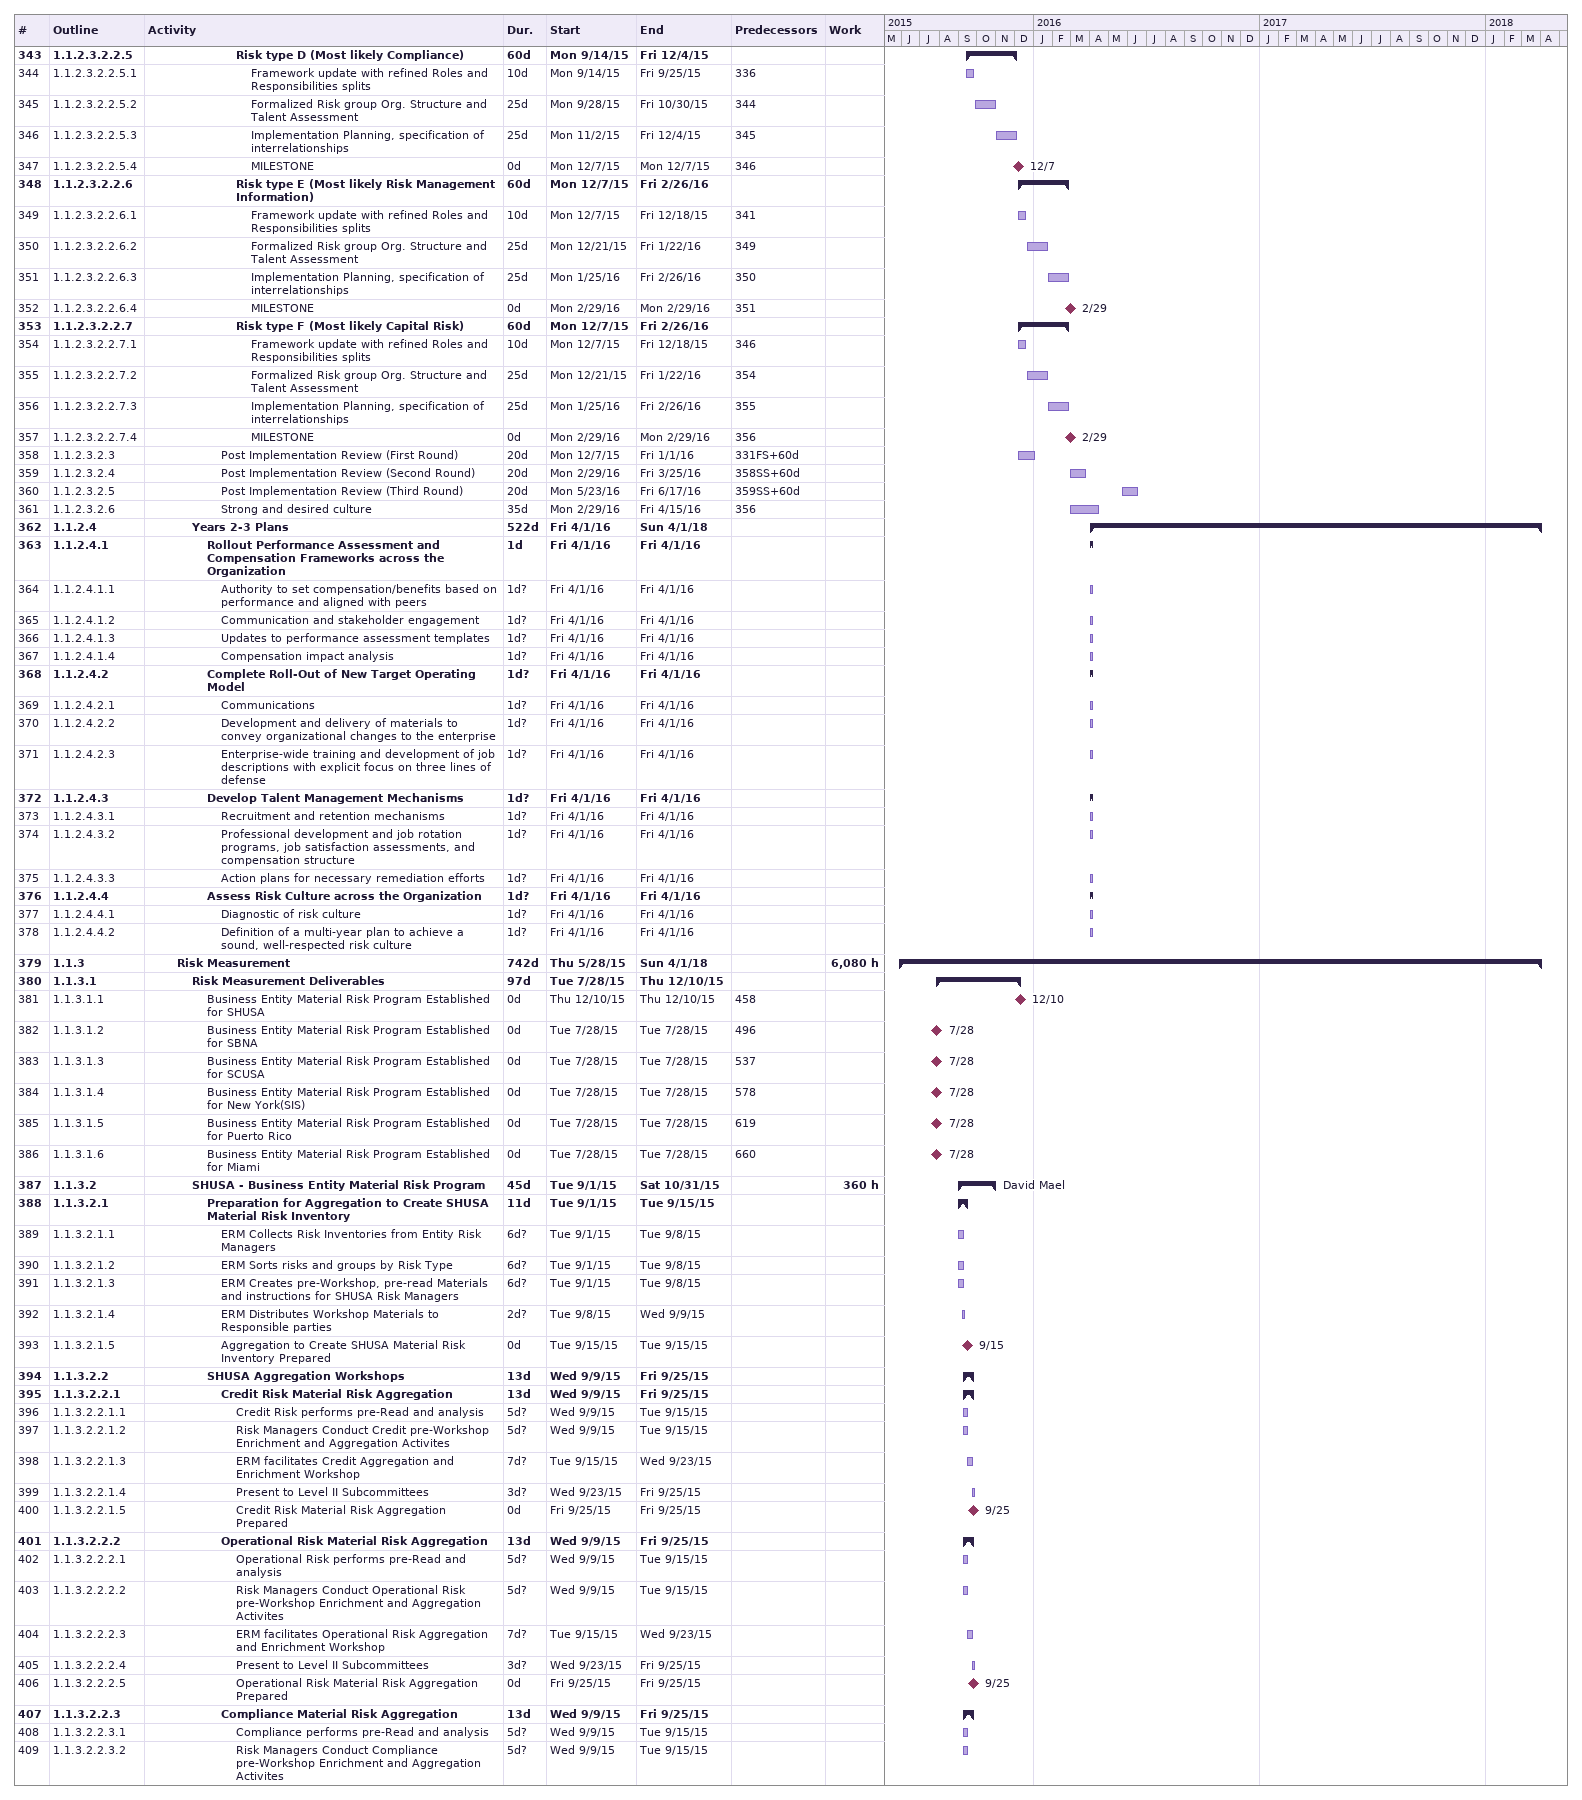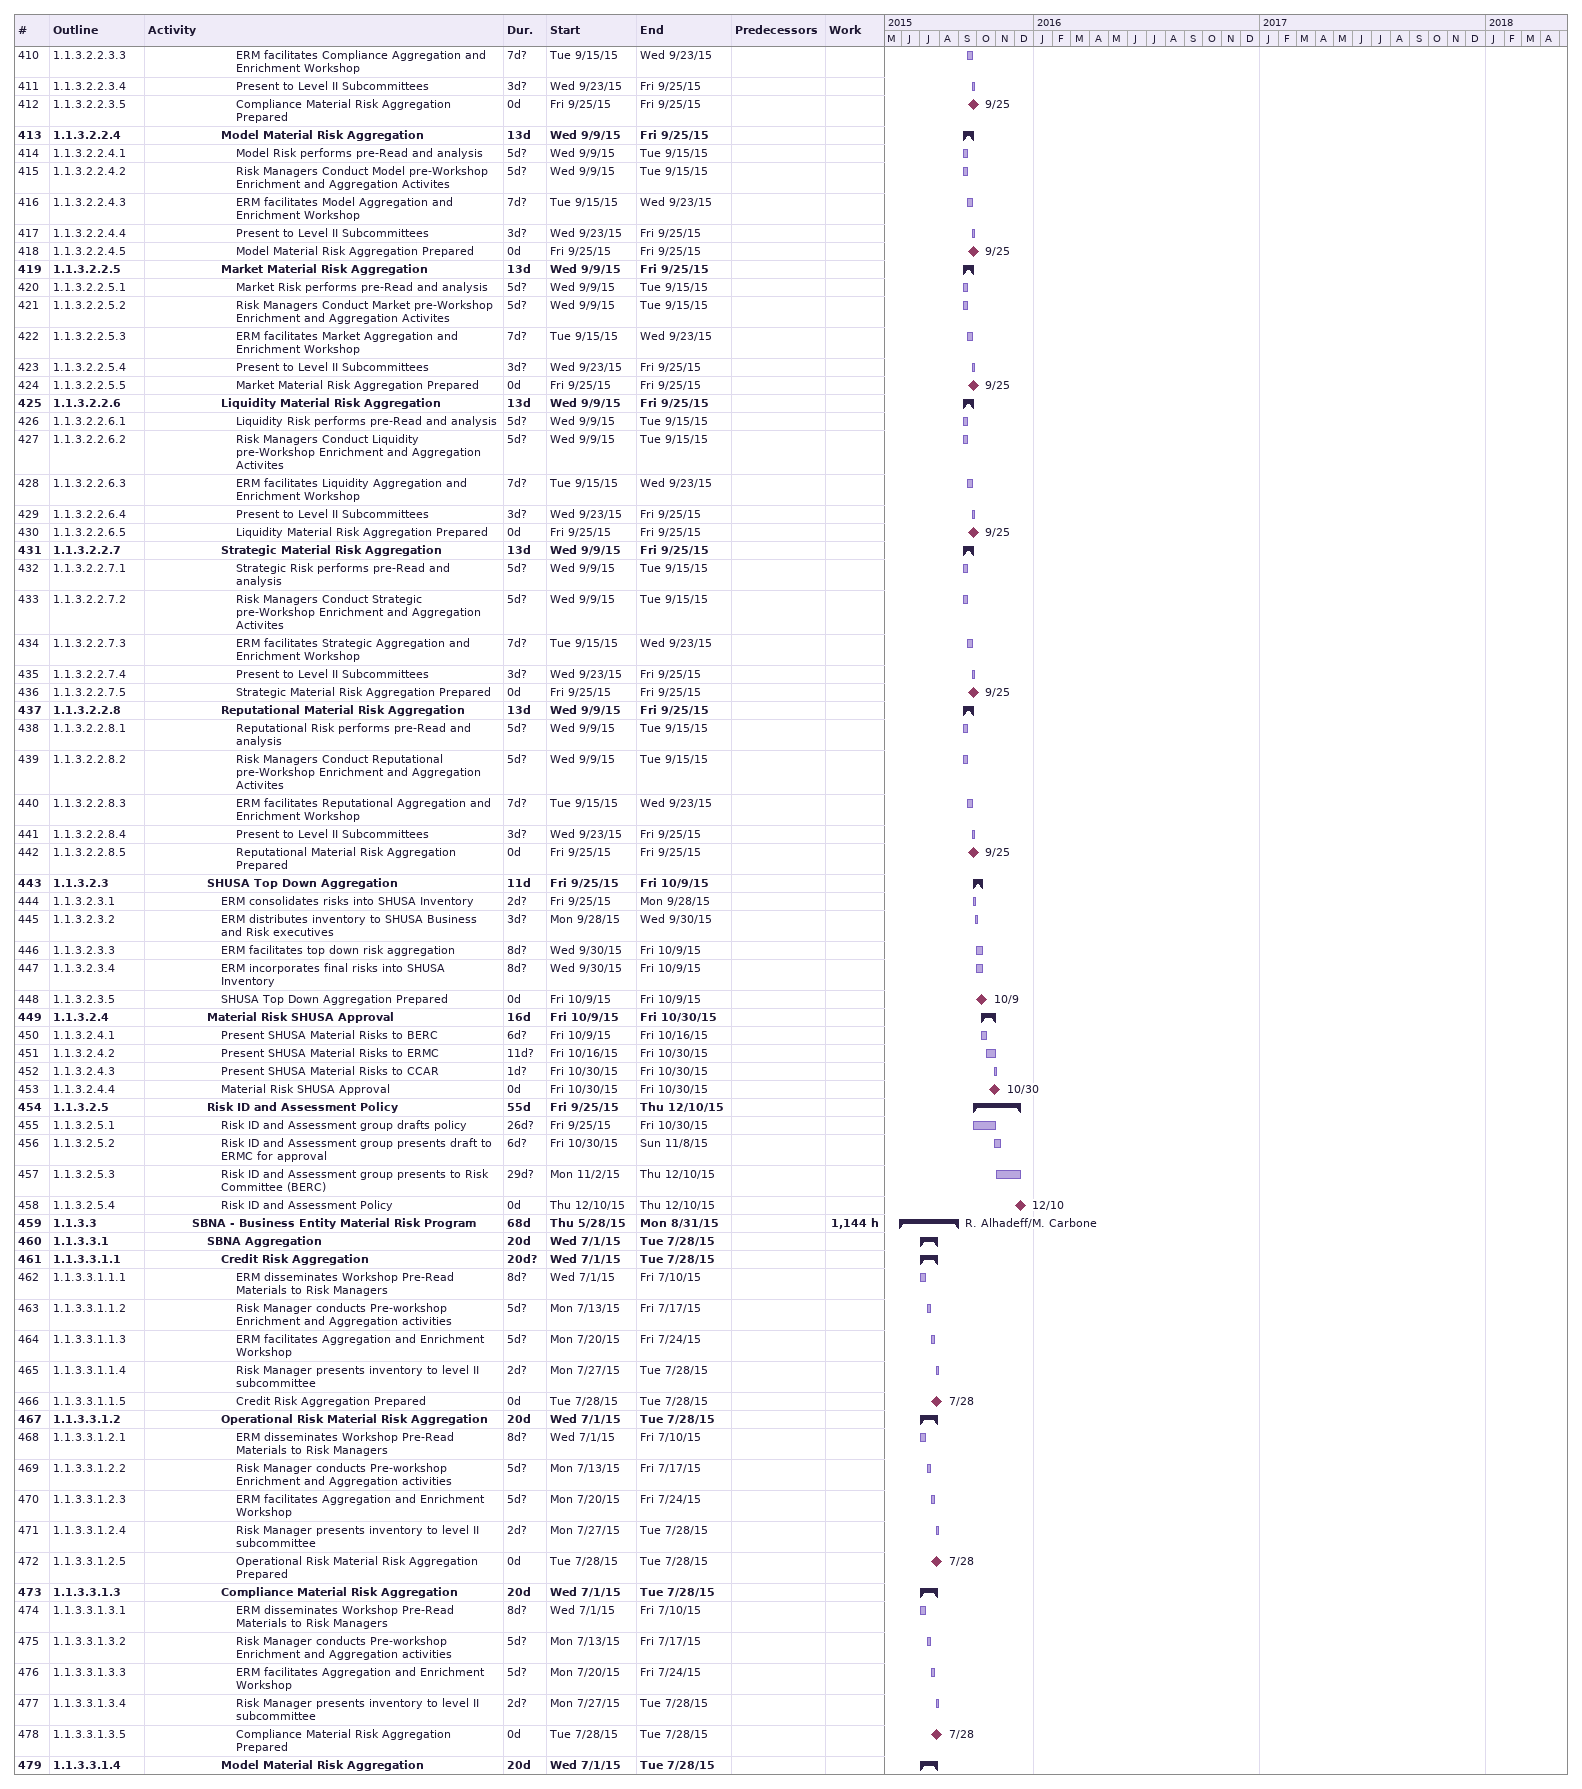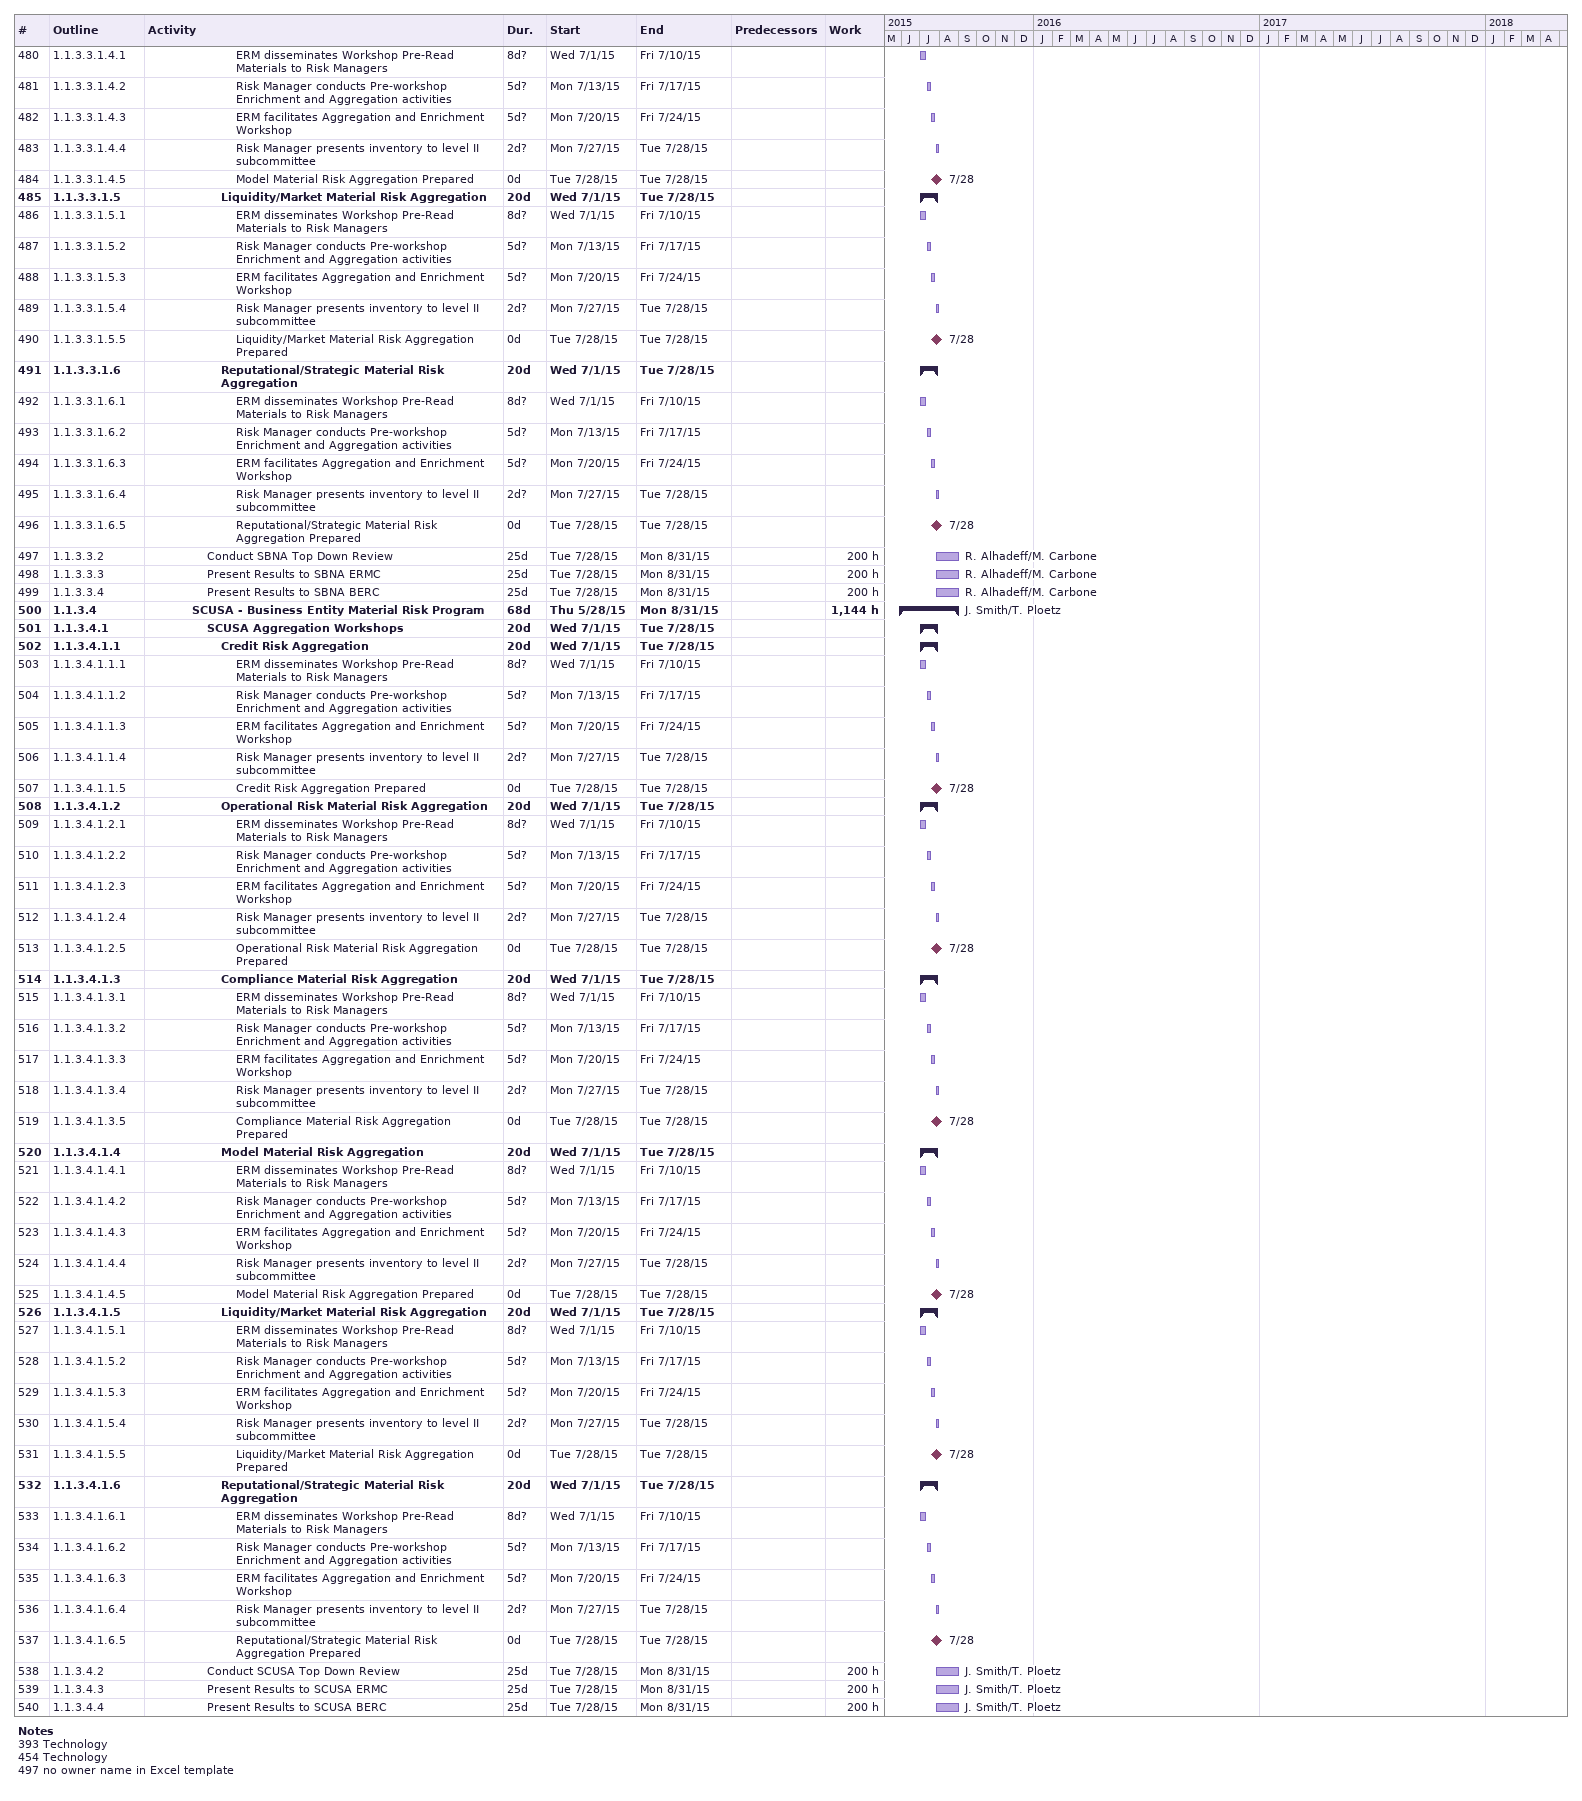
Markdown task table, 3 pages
| ID | WBS | Task | Duration | Start | Finish | Predecessors | Resources | Work (h) |
|---|---|---|---|---|---|---|---|---|
| 343 | 1.1.2.3.2.2.5 | **Risk type D (Most likely Compliance)** | 60d | 2015-09-14 | 2015-12-04 |  |  |  |
| 344 | 1.1.2.3.2.2.5.1 | Framework update with refined Roles and Responsibilities splits | 10d | 2015-09-14 | 2015-09-25 | 336 |  |  |
| 345 | 1.1.2.3.2.2.5.2 | Formalized Risk group Org. Structure and Talent Assessment | 25d | 2015-09-28 | 2015-10-30 | 344 |  |  |
| 346 | 1.1.2.3.2.2.5.3 | Implementation Planning, specification of interrelationships | 25d | 2015-11-02 | 2015-12-04 | 345 |  |  |
| 347 | 1.1.2.3.2.2.5.4 | MILESTONE | 0d | 2015-12-07 | 2015-12-07 | 346 |  |  |
| 348 | 1.1.2.3.2.2.6 | **Risk type E (Most likely Risk Management Information)** | 60d | 2015-12-07 | 2016-02-26 |  |  |  |
| 349 | 1.1.2.3.2.2.6.1 | Framework update with refined Roles and Responsibilities splits | 10d | 2015-12-07 | 2015-12-18 | 341 |  |  |
| 350 | 1.1.2.3.2.2.6.2 | Formalized Risk group Org. Structure and Talent Assessment | 25d | 2015-12-21 | 2016-01-22 | 349 |  |  |
| 351 | 1.1.2.3.2.2.6.3 | Implementation Planning, specification of interrelationships | 25d | 2016-01-25 | 2016-02-26 | 350 |  |  |
| 352 | 1.1.2.3.2.2.6.4 | MILESTONE | 0d | 2016-02-29 | 2016-02-29 | 351 |  |  |
| 353 | 1.1.2.3.2.2.7 | **Risk type F (Most likely Capital Risk)** | 60d | 2015-12-07 | 2016-02-26 |  |  |  |
| 354 | 1.1.2.3.2.2.7.1 | Framework update with refined Roles and Responsibilities splits | 10d | 2015-12-07 | 2015-12-18 | 346 |  |  |
| 355 | 1.1.2.3.2.2.7.2 | Formalized Risk group Org. Structure and Talent Assessment | 25d | 2015-12-21 | 2016-01-22 | 354 |  |  |
| 356 | 1.1.2.3.2.2.7.3 | Implementation Planning, specification of interrelationships | 25d | 2016-01-25 | 2016-02-26 | 355 |  |  |
| 357 | 1.1.2.3.2.2.7.4 | MILESTONE | 0d | 2016-02-29 | 2016-02-29 | 356 |  |  |
| 358 | 1.1.2.3.2.3 | Post Implementation Review (First Round) | 20d | 2015-12-07 | 2016-01-01 | 331FS+60d |  |  |
| 359 | 1.1.2.3.2.4 | Post Implementation Review (Second Round) | 20d | 2016-02-29 | 2016-03-25 | 358SS+60d |  |  |
| 360 | 1.1.2.3.2.5 | Post Implementation Review (Third Round) | 20d | 2016-05-23 | 2016-06-17 | 359SS+60d |  |  |
| 361 | 1.1.2.3.2.6 | Strong and desired culture | 35d | 2016-02-29 | 2016-04-15 | 356 |  |  |
| 362 | 1.1.2.4 | **Years 2-3 Plans** | 522d | 2016-04-01 | 2018-04-01 |  |  |  |
| 363 | 1.1.2.4.1 | **Rollout Performance Assessment and Compensation Frameworks across the Organization** | 1d | 2016-04-01 | 2016-04-01 |  |  |  |
| 364 | 1.1.2.4.1.1 | Authority to set compensation/benefits based on performance and aligned with peers | 1d? | 2016-04-01 | 2016-04-01 |  |  |  |
| 365 | 1.1.2.4.1.2 | Communication and stakeholder engagement | 1d? | 2016-04-01 | 2016-04-01 |  |  |  |
| 366 | 1.1.2.4.1.3 | Updates to performance assessment templates | 1d? | 2016-04-01 | 2016-04-01 |  |  |  |
| 367 | 1.1.2.4.1.4 | Compensation impact analysis | 1d? | 2016-04-01 | 2016-04-01 |  |  |  |
| 368 | 1.1.2.4.2 | **Complete Roll-Out of New Target Operating Model** | 1d? | 2016-04-01 | 2016-04-01 |  |  |  |
| 369 | 1.1.2.4.2.1 | Communications | 1d? | 2016-04-01 | 2016-04-01 |  |  |  |
| 370 | 1.1.2.4.2.2 | Development and delivery of materials to convey organizational changes to the enterprise | 1d? | 2016-04-01 | 2016-04-01 |  |  |  |
| 371 | 1.1.2.4.2.3 | Enterprise-wide training and development of job descriptions with explicit focus on three lines of defense | 1d? | 2016-04-01 | 2016-04-01 |  |  |  |
| 372 | 1.1.2.4.3 | **Develop Talent Management Mechanisms** | 1d? | 2016-04-01 | 2016-04-01 |  |  |  |
| 373 | 1.1.2.4.3.1 | Recruitment and retention mechanisms | 1d? | 2016-04-01 | 2016-04-01 |  |  |  |
| 374 | 1.1.2.4.3.2 | Professional development and job rotation programs, job satisfaction assessments, and compensation structure | 1d? | 2016-04-01 | 2016-04-01 |  |  |  |
| 375 | 1.1.2.4.3.3 | Action plans for necessary remediation efforts | 1d? | 2016-04-01 | 2016-04-01 |  |  |  |
| 376 | 1.1.2.4.4 | **Assess Risk Culture across the Organization** | 1d? | 2016-04-01 | 2016-04-01 |  |  |  |
| 377 | 1.1.2.4.4.1 | Diagnostic of risk culture | 1d? | 2016-04-01 | 2016-04-01 |  |  |  |
| 378 | 1.1.2.4.4.2 | Definition of a multi-year plan to achieve a sound, well-respected risk culture | 1d? | 2016-04-01 | 2016-04-01 |  |  |  |
| 379 | 1.1.3 | **Risk Measurement** | 742d | 2015-05-28 | 2018-04-01 |  |  | 6080 |
| 380 | 1.1.3.1 | **Risk Measurement Deliverables** | 97d | 2015-07-28 | 2015-12-10 |  |  |  |
| 381 | 1.1.3.1.1 | Business Entity Material Risk Program Established for SHUSA | 0d | 2015-12-10 | 2015-12-10 | 458 |  |  |
| 382 | 1.1.3.1.2 | Business Entity Material Risk Program Established for SBNA | 0d | 2015-07-28 | 2015-07-28 | 496 |  |  |
| 383 | 1.1.3.1.3 | Business Entity Material Risk Program Established for SCUSA | 0d | 2015-07-28 | 2015-07-28 | 537 |  |  |
| 384 | 1.1.3.1.4 | Business Entity Material Risk Program Established for New York(SIS) | 0d | 2015-07-28 | 2015-07-28 | 578 |  |  |
| 385 | 1.1.3.1.5 | Business Entity Material Risk Program Established for Puerto Rico | 0d | 2015-07-28 | 2015-07-28 | 619 |  |  |
| 386 | 1.1.3.1.6 | Business Entity Material Risk Program Established for Miami | 0d | 2015-07-28 | 2015-07-28 | 660 |  |  |
| 387 | 1.1.3.2 | **SHUSA - Business Entity Material Risk Program** | 45d | 2015-09-01 | 2015-10-31 |  | David Mael | 360 |
| 388 | 1.1.3.2.1 | **Preparation for Aggregation to Create SHUSA Material Risk Inventory** | 11d | 2015-09-01 | 2015-09-15 |  |  |  |
| 389 | 1.1.3.2.1.1 | ERM Collects Risk Inventories from Entity Risk Managers | 6d? | 2015-09-01 | 2015-09-08 |  |  |  |
| 390 | 1.1.3.2.1.2 | ERM Sorts risks and groups by Risk Type | 6d? | 2015-09-01 | 2015-09-08 |  |  |  |
| 391 | 1.1.3.2.1.3 | ERM Creates pre-Workshop, pre-read Materials and instructions for SHUSA Risk Managers | 6d? | 2015-09-01 | 2015-09-08 |  |  |  |
| 392 | 1.1.3.2.1.4 | ERM Distributes Workshop Materials to Responsible parties | 2d? | 2015-09-08 | 2015-09-09 |  |  |  |
| 393 | 1.1.3.2.1.5 | Aggregation to Create SHUSA Material Risk Inventory Prepared | 0d | 2015-09-15 | 2015-09-15 |  |  |  |
| 394 | 1.1.3.2.2 | **SHUSA Aggregation Workshops** | 13d | 2015-09-09 | 2015-09-25 |  |  |  |
| 395 | 1.1.3.2.2.1 | **Credit Risk Material Risk Aggregation** | 13d | 2015-09-09 | 2015-09-25 |  |  |  |
| 396 | 1.1.3.2.2.1.1 | Credit Risk performs pre-Read and analysis | 5d? | 2015-09-09 | 2015-09-15 |  |  |  |
| 397 | 1.1.3.2.2.1.2 | Risk Managers Conduct Credit pre-Workshop Enrichment and Aggregation Activites | 5d? | 2015-09-09 | 2015-09-15 |  |  |  |
| 398 | 1.1.3.2.2.1.3 | ERM facilitates Credit Aggregation and Enrichment Workshop | 7d? | 2015-09-15 | 2015-09-23 |  |  |  |
| 399 | 1.1.3.2.2.1.4 | Present to Level II Subcommittees | 3d? | 2015-09-23 | 2015-09-25 |  |  |  |
| 400 | 1.1.3.2.2.1.5 | Credit Risk Material Risk Aggregation Prepared | 0d | 2015-09-25 | 2015-09-25 |  |  |  |
| 401 | 1.1.3.2.2.2 | **Operational Risk Material Risk Aggregation** | 13d | 2015-09-09 | 2015-09-25 |  |  |  |
| 402 | 1.1.3.2.2.2.1 | Operational Risk performs pre-Read and analysis | 5d? | 2015-09-09 | 2015-09-15 |  |  |  |
| 403 | 1.1.3.2.2.2.2 | Risk Managers Conduct Operational Risk pre-Workshop Enrichment and Aggregation Activites | 5d? | 2015-09-09 | 2015-09-15 |  |  |  |
| 404 | 1.1.3.2.2.2.3 | ERM facilitates Operational Risk Aggregation and Enrichment Workshop | 7d? | 2015-09-15 | 2015-09-23 |  |  |  |
| 405 | 1.1.3.2.2.2.4 | Present to Level II Subcommittees | 3d? | 2015-09-23 | 2015-09-25 |  |  |  |
| 406 | 1.1.3.2.2.2.5 | Operational Risk Material Risk Aggregation Prepared | 0d | 2015-09-25 | 2015-09-25 |  |  |  |
| 407 | 1.1.3.2.2.3 | **Compliance Material Risk Aggregation** | 13d | 2015-09-09 | 2015-09-25 |  |  |  |
| 408 | 1.1.3.2.2.3.1 | Compliance performs pre-Read and analysis | 5d? | 2015-09-09 | 2015-09-15 |  |  |  |
| 409 | 1.1.3.2.2.3.2 | Risk Managers Conduct Compliance pre-Workshop Enrichment and Aggregation Activites | 5d? | 2015-09-09 | 2015-09-15 |  |  |  |
| 410 | 1.1.3.2.2.3.3 | ERM facilitates Compliance Aggregation and Enrichment Workshop | 7d? | 2015-09-15 | 2015-09-23 |  |  |  |
| 411 | 1.1.3.2.2.3.4 | Present to Level II Subcommittees | 3d? | 2015-09-23 | 2015-09-25 |  |  |  |
| 412 | 1.1.3.2.2.3.5 | Compliance Material Risk Aggregation Prepared | 0d | 2015-09-25 | 2015-09-25 |  |  |  |
| 413 | 1.1.3.2.2.4 | **Model Material Risk Aggregation** | 13d | 2015-09-09 | 2015-09-25 |  |  |  |
| 414 | 1.1.3.2.2.4.1 | Model Risk performs pre-Read and analysis | 5d? | 2015-09-09 | 2015-09-15 |  |  |  |
| 415 | 1.1.3.2.2.4.2 | Risk Managers Conduct Model pre-Workshop Enrichment and Aggregation Activites | 5d? | 2015-09-09 | 2015-09-15 |  |  |  |
| 416 | 1.1.3.2.2.4.3 | ERM facilitates Model Aggregation and Enrichment Workshop | 7d? | 2015-09-15 | 2015-09-23 |  |  |  |
| 417 | 1.1.3.2.2.4.4 | Present to Level II Subcommittees | 3d? | 2015-09-23 | 2015-09-25 |  |  |  |
| 418 | 1.1.3.2.2.4.5 | Model Material Risk Aggregation Prepared | 0d | 2015-09-25 | 2015-09-25 |  |  |  |
| 419 | 1.1.3.2.2.5 | **Market Material Risk Aggregation** | 13d | 2015-09-09 | 2015-09-25 |  |  |  |
| 420 | 1.1.3.2.2.5.1 | Market Risk performs pre-Read and analysis | 5d? | 2015-09-09 | 2015-09-15 |  |  |  |
| 421 | 1.1.3.2.2.5.2 | Risk Managers Conduct Market pre-Workshop Enrichment and Aggregation Activites | 5d? | 2015-09-09 | 2015-09-15 |  |  |  |
| 422 | 1.1.3.2.2.5.3 | ERM facilitates Market Aggregation and Enrichment Workshop | 7d? | 2015-09-15 | 2015-09-23 |  |  |  |
| 423 | 1.1.3.2.2.5.4 | Present to Level II Subcommittees | 3d? | 2015-09-23 | 2015-09-25 |  |  |  |
| 424 | 1.1.3.2.2.5.5 | Market Material Risk Aggregation Prepared | 0d | 2015-09-25 | 2015-09-25 |  |  |  |
| 425 | 1.1.3.2.2.6 | **Liquidity Material Risk Aggregation** | 13d | 2015-09-09 | 2015-09-25 |  |  |  |
| 426 | 1.1.3.2.2.6.1 | Liquidity Risk performs pre-Read and analysis | 5d? | 2015-09-09 | 2015-09-15 |  |  |  |
| 427 | 1.1.3.2.2.6.2 | Risk Managers Conduct Liquidity pre-Workshop Enrichment and Aggregation Activites | 5d? | 2015-09-09 | 2015-09-15 |  |  |  |
| 428 | 1.1.3.2.2.6.3 | ERM facilitates Liquidity Aggregation and Enrichment Workshop | 7d? | 2015-09-15 | 2015-09-23 |  |  |  |
| 429 | 1.1.3.2.2.6.4 | Present to Level II Subcommittees | 3d? | 2015-09-23 | 2015-09-25 |  |  |  |
| 430 | 1.1.3.2.2.6.5 | Liquidity Material Risk Aggregation Prepared | 0d | 2015-09-25 | 2015-09-25 |  |  |  |
| 431 | 1.1.3.2.2.7 | **Strategic Material Risk Aggregation** | 13d | 2015-09-09 | 2015-09-25 |  |  |  |
| 432 | 1.1.3.2.2.7.1 | Strategic Risk performs pre-Read and analysis | 5d? | 2015-09-09 | 2015-09-15 |  |  |  |
| 433 | 1.1.3.2.2.7.2 | Risk Managers Conduct Strategic pre-Workshop Enrichment and Aggregation Activites | 5d? | 2015-09-09 | 2015-09-15 |  |  |  |
| 434 | 1.1.3.2.2.7.3 | ERM facilitates Strategic Aggregation and Enrichment Workshop | 7d? | 2015-09-15 | 2015-09-23 |  |  |  |
| 435 | 1.1.3.2.2.7.4 | Present to Level II Subcommittees | 3d? | 2015-09-23 | 2015-09-25 |  |  |  |
| 436 | 1.1.3.2.2.7.5 | Strategic Material Risk Aggregation Prepared | 0d | 2015-09-25 | 2015-09-25 |  |  |  |
| 437 | 1.1.3.2.2.8 | **Reputational Material Risk Aggregation** | 13d | 2015-09-09 | 2015-09-25 |  |  |  |
| 438 | 1.1.3.2.2.8.1 | Reputational Risk performs pre-Read and analysis | 5d? | 2015-09-09 | 2015-09-15 |  |  |  |
| 439 | 1.1.3.2.2.8.2 | Risk Managers Conduct Reputational pre-Workshop Enrichment and Aggregation Activites | 5d? | 2015-09-09 | 2015-09-15 |  |  |  |
| 440 | 1.1.3.2.2.8.3 | ERM facilitates Reputational Aggregation and Enrichment Workshop | 7d? | 2015-09-15 | 2015-09-23 |  |  |  |
| 441 | 1.1.3.2.2.8.4 | Present to Level II Subcommittees | 3d? | 2015-09-23 | 2015-09-25 |  |  |  |
| 442 | 1.1.3.2.2.8.5 | Reputational Material Risk Aggregation Prepared | 0d | 2015-09-25 | 2015-09-25 |  |  |  |
| 443 | 1.1.3.2.3 | **SHUSA Top Down Aggregation** | 11d | 2015-09-25 | 2015-10-09 |  |  |  |
| 444 | 1.1.3.2.3.1 | ERM consolidates risks into SHUSA Inventory | 2d? | 2015-09-25 | 2015-09-28 |  |  |  |
| 445 | 1.1.3.2.3.2 | ERM distributes inventory to SHUSA Business and Risk executives | 3d? | 2015-09-28 | 2015-09-30 |  |  |  |
| 446 | 1.1.3.2.3.3 | ERM facilitates top down risk aggregation | 8d? | 2015-09-30 | 2015-10-09 |  |  |  |
| 447 | 1.1.3.2.3.4 | ERM incorporates final risks into SHUSA Inventory | 8d? | 2015-09-30 | 2015-10-09 |  |  |  |
| 448 | 1.1.3.2.3.5 | SHUSA Top Down Aggregation Prepared | 0d | 2015-10-09 | 2015-10-09 |  |  |  |
| 449 | 1.1.3.2.4 | **Material Risk SHUSA Approval** | 16d | 2015-10-09 | 2015-10-30 |  |  |  |
| 450 | 1.1.3.2.4.1 | Present SHUSA Material Risks to BERC | 6d? | 2015-10-09 | 2015-10-16 |  |  |  |
| 451 | 1.1.3.2.4.2 | Present SHUSA Material Risks to ERMC | 11d? | 2015-10-16 | 2015-10-30 |  |  |  |
| 452 | 1.1.3.2.4.3 | Present SHUSA Material Risks to CCAR | 1d? | 2015-10-30 | 2015-10-30 |  |  |  |
| 453 | 1.1.3.2.4.4 | Material Risk SHUSA Approval | 0d | 2015-10-30 | 2015-10-30 |  |  |  |
| 454 | 1.1.3.2.5 | **Risk ID and Assessment Policy** | 55d | 2015-09-25 | 2015-12-10 |  |  |  |
| 455 | 1.1.3.2.5.1 | Risk ID and Assessment group drafts policy | 26d? | 2015-09-25 | 2015-10-30 |  |  |  |
| 456 | 1.1.3.2.5.2 | Risk ID and Assessment group presents draft to ERMC for approval | 6d? | 2015-10-30 | 2015-11-08 |  |  |  |
| 457 | 1.1.3.2.5.3 | Risk ID and Assessment group presents to Risk Committee (BERC) | 29d? | 2015-11-02 | 2015-12-10 |  |  |  |
| 458 | 1.1.3.2.5.4 | Risk ID and Assessment Policy | 0d | 2015-12-10 | 2015-12-10 |  |  |  |
| 459 | 1.1.3.3 | **SBNA - Business Entity Material Risk Program** | 68d | 2015-05-28 | 2015-08-31 |  | R. Alhadeff/M. Carbone | 1144 |
| 460 | 1.1.3.3.1 | **SBNA Aggregation** | 20d | 2015-07-01 | 2015-07-28 |  |  |  |
| 461 | 1.1.3.3.1.1 | **Credit Risk Aggregation** | 20d? | 2015-07-01 | 2015-07-28 |  |  |  |
| 462 | 1.1.3.3.1.1.1 | ERM disseminates Workshop Pre-Read Materials to Risk Managers | 8d? | 2015-07-01 | 2015-07-10 |  |  |  |
| 463 | 1.1.3.3.1.1.2 | Risk Manager conducts Pre-workshop Enrichment and Aggregation activities | 5d? | 2015-07-13 | 2015-07-17 |  |  |  |
| 464 | 1.1.3.3.1.1.3 | ERM facilitates Aggregation and Enrichment Workshop | 5d? | 2015-07-20 | 2015-07-24 |  |  |  |
| 465 | 1.1.3.3.1.1.4 | Risk Manager presents inventory to level II subcommittee | 2d? | 2015-07-27 | 2015-07-28 |  |  |  |
| 466 | 1.1.3.3.1.1.5 | Credit Risk Aggregation Prepared | 0d | 2015-07-28 | 2015-07-28 |  |  |  |
| 467 | 1.1.3.3.1.2 | **Operational Risk Material Risk Aggregation** | 20d | 2015-07-01 | 2015-07-28 |  |  |  |
| 468 | 1.1.3.3.1.2.1 | ERM disseminates Workshop Pre-Read Materials to Risk Managers | 8d? | 2015-07-01 | 2015-07-10 |  |  |  |
| 469 | 1.1.3.3.1.2.2 | Risk Manager conducts Pre-workshop Enrichment and Aggregation activities | 5d? | 2015-07-13 | 2015-07-17 |  |  |  |
| 470 | 1.1.3.3.1.2.3 | ERM facilitates Aggregation and Enrichment Workshop | 5d? | 2015-07-20 | 2015-07-24 |  |  |  |
| 471 | 1.1.3.3.1.2.4 | Risk Manager presents inventory to level II subcommittee | 2d? | 2015-07-27 | 2015-07-28 |  |  |  |
| 472 | 1.1.3.3.1.2.5 | Operational Risk Material Risk Aggregation Prepared | 0d | 2015-07-28 | 2015-07-28 |  |  |  |
| 473 | 1.1.3.3.1.3 | **Compliance Material Risk Aggregation** | 20d | 2015-07-01 | 2015-07-28 |  |  |  |
| 474 | 1.1.3.3.1.3.1 | ERM disseminates Workshop Pre-Read Materials to Risk Managers | 8d? | 2015-07-01 | 2015-07-10 |  |  |  |
| 475 | 1.1.3.3.1.3.2 | Risk Manager conducts Pre-workshop Enrichment and Aggregation activities | 5d? | 2015-07-13 | 2015-07-17 |  |  |  |
| 476 | 1.1.3.3.1.3.3 | ERM facilitates Aggregation and Enrichment Workshop | 5d? | 2015-07-20 | 2015-07-24 |  |  |  |
| 477 | 1.1.3.3.1.3.4 | Risk Manager presents inventory to level II subcommittee | 2d? | 2015-07-27 | 2015-07-28 |  |  |  |
| 478 | 1.1.3.3.1.3.5 | Compliance Material Risk Aggregation Prepared | 0d | 2015-07-28 | 2015-07-28 |  |  |  |
| 479 | 1.1.3.3.1.4 | **Model Material Risk Aggregation** | 20d | 2015-07-01 | 2015-07-28 |  |  |  |
| 480 | 1.1.3.3.1.4.1 | ERM disseminates Workshop Pre-Read Materials to Risk Managers | 8d? | 2015-07-01 | 2015-07-10 |  |  |  |
| 481 | 1.1.3.3.1.4.2 | Risk Manager conducts Pre-workshop Enrichment and Aggregation activities | 5d? | 2015-07-13 | 2015-07-17 |  |  |  |
| 482 | 1.1.3.3.1.4.3 | ERM facilitates Aggregation and Enrichment Workshop | 5d? | 2015-07-20 | 2015-07-24 |  |  |  |
| 483 | 1.1.3.3.1.4.4 | Risk Manager presents inventory to level II subcommittee | 2d? | 2015-07-27 | 2015-07-28 |  |  |  |
| 484 | 1.1.3.3.1.4.5 | Model Material Risk Aggregation Prepared | 0d | 2015-07-28 | 2015-07-28 |  |  |  |
| 485 | 1.1.3.3.1.5 | **Liquidity/Market Material Risk Aggregation** | 20d | 2015-07-01 | 2015-07-28 |  |  |  |
| 486 | 1.1.3.3.1.5.1 | ERM disseminates Workshop Pre-Read Materials to Risk Managers | 8d? | 2015-07-01 | 2015-07-10 |  |  |  |
| 487 | 1.1.3.3.1.5.2 | Risk Manager conducts Pre-workshop Enrichment and Aggregation activities | 5d? | 2015-07-13 | 2015-07-17 |  |  |  |
| 488 | 1.1.3.3.1.5.3 | ERM facilitates Aggregation and Enrichment Workshop | 5d? | 2015-07-20 | 2015-07-24 |  |  |  |
| 489 | 1.1.3.3.1.5.4 | Risk Manager presents inventory to level II subcommittee | 2d? | 2015-07-27 | 2015-07-28 |  |  |  |
| 490 | 1.1.3.3.1.5.5 | Liquidity/Market Material Risk Aggregation Prepared | 0d | 2015-07-28 | 2015-07-28 |  |  |  |
| 491 | 1.1.3.3.1.6 | **Reputational/Strategic Material Risk Aggregation** | 20d | 2015-07-01 | 2015-07-28 |  |  |  |
| 492 | 1.1.3.3.1.6.1 | ERM disseminates Workshop Pre-Read Materials to Risk Managers | 8d? | 2015-07-01 | 2015-07-10 |  |  |  |
| 493 | 1.1.3.3.1.6.2 | Risk Manager conducts Pre-workshop Enrichment and Aggregation activities | 5d? | 2015-07-13 | 2015-07-17 |  |  |  |
| 494 | 1.1.3.3.1.6.3 | ERM facilitates Aggregation and Enrichment Workshop | 5d? | 2015-07-20 | 2015-07-24 |  |  |  |
| 495 | 1.1.3.3.1.6.4 | Risk Manager presents inventory to level II subcommittee | 2d? | 2015-07-27 | 2015-07-28 |  |  |  |
| 496 | 1.1.3.3.1.6.5 | Reputational/Strategic Material Risk Aggregation Prepared | 0d | 2015-07-28 | 2015-07-28 |  |  |  |
| 497 | 1.1.3.3.2 | Conduct SBNA Top Down Review | 25d | 2015-07-28 | 2015-08-31 |  | R. Alhadeff/M. Carbone | 200 |
| 498 | 1.1.3.3.3 | Present Results to SBNA ERMC | 25d | 2015-07-28 | 2015-08-31 |  | R. Alhadeff/M. Carbone | 200 |
| 499 | 1.1.3.3.4 | Present Results to SBNA BERC | 25d | 2015-07-28 | 2015-08-31 |  | R. Alhadeff/M. Carbone | 200 |
| 500 | 1.1.3.4 | **SCUSA - Business Entity Material Risk Program** | 68d | 2015-05-28 | 2015-08-31 |  | J. Smith/T. Ploetz | 1144 |
| 501 | 1.1.3.4.1 | **SCUSA Aggregation Workshops** | 20d | 2015-07-01 | 2015-07-28 |  |  |  |
| 502 | 1.1.3.4.1.1 | **Credit Risk Aggregation** | 20d | 2015-07-01 | 2015-07-28 |  |  |  |
| 503 | 1.1.3.4.1.1.1 | ERM disseminates Workshop Pre-Read Materials to Risk Managers | 8d? | 2015-07-01 | 2015-07-10 |  |  |  |
| 504 | 1.1.3.4.1.1.2 | Risk Manager conducts Pre-workshop Enrichment and Aggregation activities | 5d? | 2015-07-13 | 2015-07-17 |  |  |  |
| 505 | 1.1.3.4.1.1.3 | ERM facilitates Aggregation and Enrichment Workshop | 5d? | 2015-07-20 | 2015-07-24 |  |  |  |
| 506 | 1.1.3.4.1.1.4 | Risk Manager presents inventory to level II subcommittee | 2d? | 2015-07-27 | 2015-07-28 |  |  |  |
| 507 | 1.1.3.4.1.1.5 | Credit Risk Aggregation Prepared | 0d | 2015-07-28 | 2015-07-28 |  |  |  |
| 508 | 1.1.3.4.1.2 | **Operational Risk Material Risk Aggregation** | 20d | 2015-07-01 | 2015-07-28 |  |  |  |
| 509 | 1.1.3.4.1.2.1 | ERM disseminates Workshop Pre-Read Materials to Risk Managers | 8d? | 2015-07-01 | 2015-07-10 |  |  |  |
| 510 | 1.1.3.4.1.2.2 | Risk Manager conducts Pre-workshop Enrichment and Aggregation activities | 5d? | 2015-07-13 | 2015-07-17 |  |  |  |
| 511 | 1.1.3.4.1.2.3 | ERM facilitates Aggregation and Enrichment Workshop | 5d? | 2015-07-20 | 2015-07-24 |  |  |  |
| 512 | 1.1.3.4.1.2.4 | Risk Manager presents inventory to level II subcommittee | 2d? | 2015-07-27 | 2015-07-28 |  |  |  |
| 513 | 1.1.3.4.1.2.5 | Operational Risk Material Risk Aggregation Prepared | 0d | 2015-07-28 | 2015-07-28 |  |  |  |
| 514 | 1.1.3.4.1.3 | **Compliance Material Risk Aggregation** | 20d | 2015-07-01 | 2015-07-28 |  |  |  |
| 515 | 1.1.3.4.1.3.1 | ERM disseminates Workshop Pre-Read Materials to Risk Managers | 8d? | 2015-07-01 | 2015-07-10 |  |  |  |
| 516 | 1.1.3.4.1.3.2 | Risk Manager conducts Pre-workshop Enrichment and Aggregation activities | 5d? | 2015-07-13 | 2015-07-17 |  |  |  |
| 517 | 1.1.3.4.1.3.3 | ERM facilitates Aggregation and Enrichment Workshop | 5d? | 2015-07-20 | 2015-07-24 |  |  |  |
| 518 | 1.1.3.4.1.3.4 | Risk Manager presents inventory to level II subcommittee | 2d? | 2015-07-27 | 2015-07-28 |  |  |  |
| 519 | 1.1.3.4.1.3.5 | Compliance Material Risk Aggregation Prepared | 0d | 2015-07-28 | 2015-07-28 |  |  |  |
| 520 | 1.1.3.4.1.4 | **Model Material Risk Aggregation** | 20d | 2015-07-01 | 2015-07-28 |  |  |  |
| 521 | 1.1.3.4.1.4.1 | ERM disseminates Workshop Pre-Read Materials to Risk Managers | 8d? | 2015-07-01 | 2015-07-10 |  |  |  |
| 522 | 1.1.3.4.1.4.2 | Risk Manager conducts Pre-workshop Enrichment and Aggregation activities | 5d? | 2015-07-13 | 2015-07-17 |  |  |  |
| 523 | 1.1.3.4.1.4.3 | ERM facilitates Aggregation and Enrichment Workshop | 5d? | 2015-07-20 | 2015-07-24 |  |  |  |
| 524 | 1.1.3.4.1.4.4 | Risk Manager presents inventory to level II subcommittee | 2d? | 2015-07-27 | 2015-07-28 |  |  |  |
| 525 | 1.1.3.4.1.4.5 | Model Material Risk Aggregation Prepared | 0d | 2015-07-28 | 2015-07-28 |  |  |  |
| 526 | 1.1.3.4.1.5 | **Liquidity/Market Material Risk Aggregation** | 20d | 2015-07-01 | 2015-07-28 |  |  |  |
| 527 | 1.1.3.4.1.5.1 | ERM disseminates Workshop Pre-Read Materials to Risk Managers | 8d? | 2015-07-01 | 2015-07-10 |  |  |  |
| 528 | 1.1.3.4.1.5.2 | Risk Manager conducts Pre-workshop Enrichment and Aggregation activities | 5d? | 2015-07-13 | 2015-07-17 |  |  |  |
| 529 | 1.1.3.4.1.5.3 | ERM facilitates Aggregation and Enrichment Workshop | 5d? | 2015-07-20 | 2015-07-24 |  |  |  |
| 530 | 1.1.3.4.1.5.4 | Risk Manager presents inventory to level II subcommittee | 2d? | 2015-07-27 | 2015-07-28 |  |  |  |
| 531 | 1.1.3.4.1.5.5 | Liquidity/Market Material Risk Aggregation Prepared | 0d | 2015-07-28 | 2015-07-28 |  |  |  |
| 532 | 1.1.3.4.1.6 | **Reputational/Strategic Material Risk Aggregation** | 20d | 2015-07-01 | 2015-07-28 |  |  |  |
| 533 | 1.1.3.4.1.6.1 | ERM disseminates Workshop Pre-Read Materials to Risk Managers | 8d? | 2015-07-01 | 2015-07-10 |  |  |  |
| 534 | 1.1.3.4.1.6.2 | Risk Manager conducts Pre-workshop Enrichment and Aggregation activities | 5d? | 2015-07-13 | 2015-07-17 |  |  |  |
| 535 | 1.1.3.4.1.6.3 | ERM facilitates Aggregation and Enrichment Workshop | 5d? | 2015-07-20 | 2015-07-24 |  |  |  |
| 536 | 1.1.3.4.1.6.4 | Risk Manager presents inventory to level II subcommittee | 2d? | 2015-07-27 | 2015-07-28 |  |  |  |
| 537 | 1.1.3.4.1.6.5 | Reputational/Strategic Material Risk Aggregation Prepared | 0d | 2015-07-28 | 2015-07-28 |  |  |  |
| 538 | 1.1.3.4.2 | Conduct SCUSA Top Down Review | 25d | 2015-07-28 | 2015-08-31 |  | J. Smith/T. Ploetz | 200 |
| 539 | 1.1.3.4.3 | Present Results to SCUSA ERMC | 25d | 2015-07-28 | 2015-08-31 |  | J. Smith/T. Ploetz | 200 |
| 540 | 1.1.3.4.4 | Present Results to SCUSA BERC | 25d | 2015-07-28 | 2015-08-31 |  | J. Smith/T. Ploetz | 200 |

Notes
- 393: Technology
- 454: Technology
- 497: no owner name in Excel template
